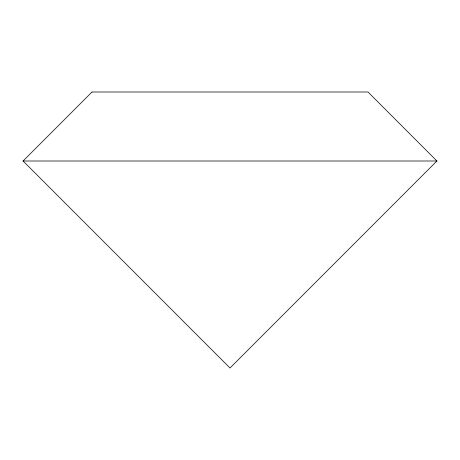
<?xml version="1.0" encoding="UTF-8"?>
<svg xmlns="http://www.w3.org/2000/svg" width="460" height="460" viewBox="0 0 460 460"><rect width="100%" height="100%" fill="white"/><g stroke="black" fill="none" stroke-linecap="round" stroke-linejoin="round"><path stroke-width="0.69" d="M23 161L437 161M92 92L23.08 161L230 368L436.919 161L368 92L92 92"/></g></svg>
